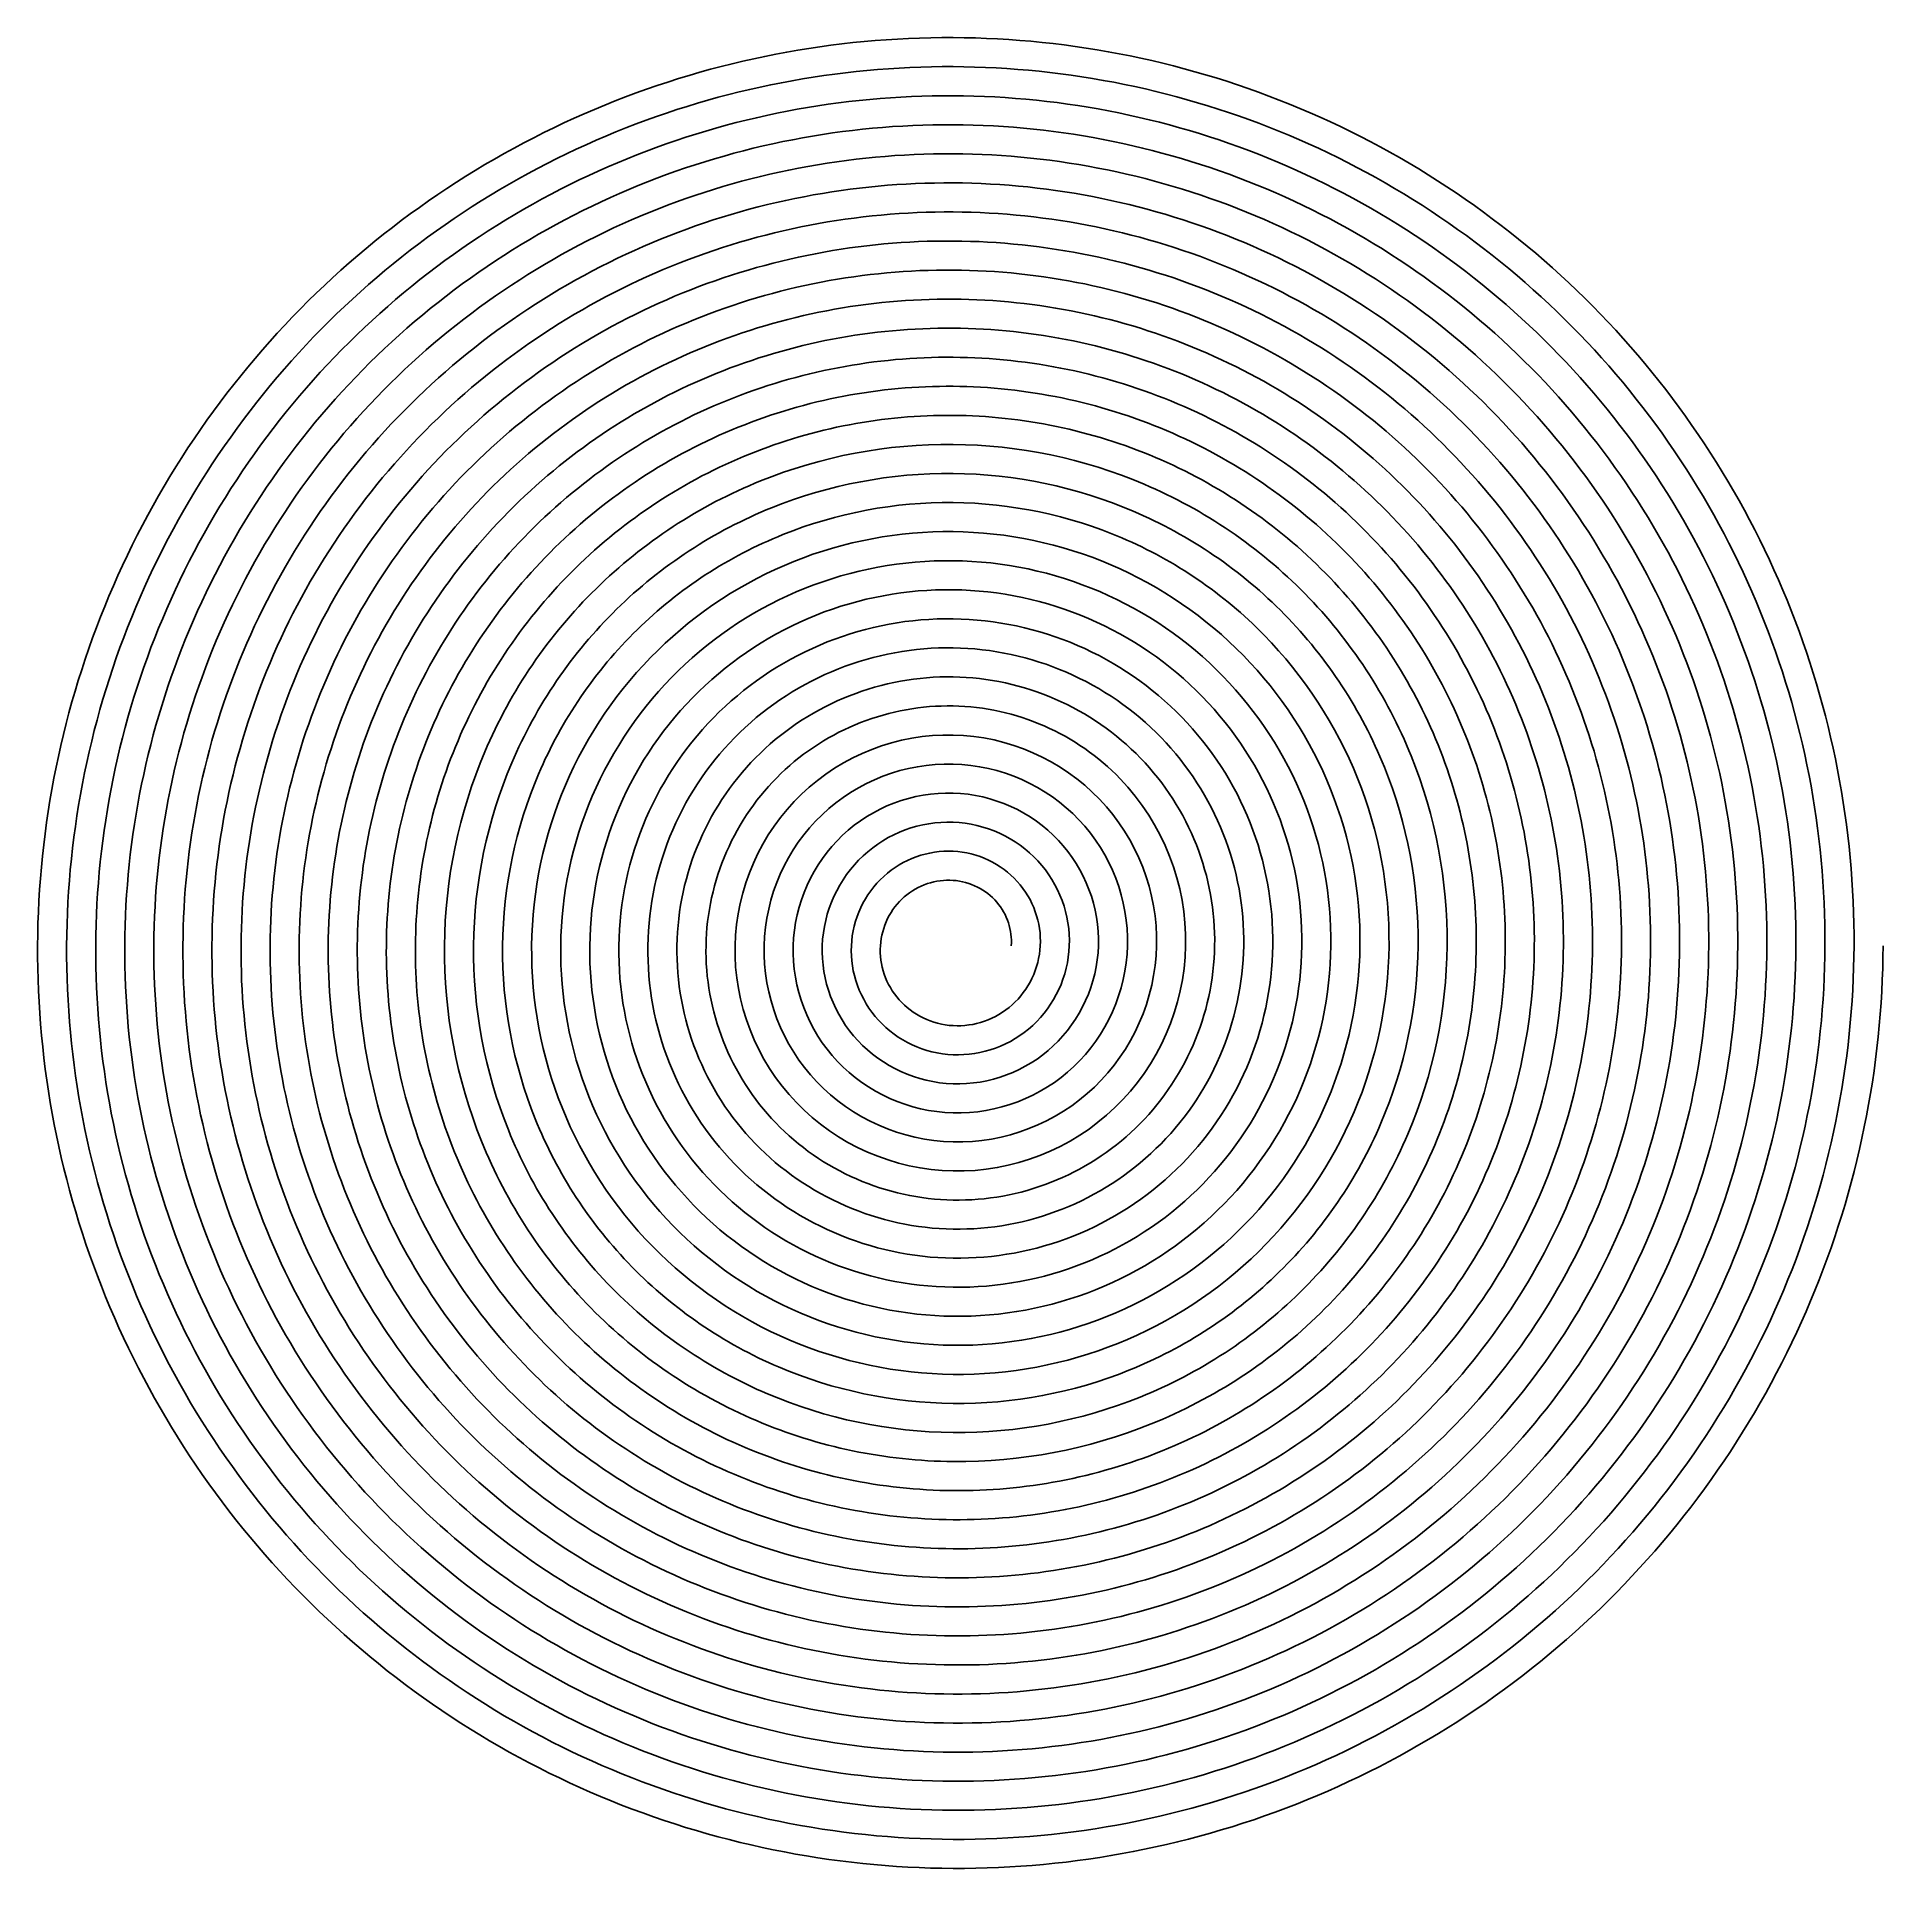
# Model space of a CAD drawing. Header units: millimetres. Extents: x -15.8 to 16, y -15.9 to 15.6.
import ezdxf

# ---------------------------------------------------------------- set-up
doc = ezdxf.new("R2010")
doc.units = ezdxf.units.MM
doc.layers.add('Spiral', color=7, linetype='CONTINUOUS')

msp = doc.modelspace()

# ---------------------------------------------------------------- linework, layer by layer
at = {"layer": 'Spiral'}
for points, knots in [([(15.5, 0), (15.511, 2.029), (15.118, 4.062), (14.349, 5.944), (13.582, 7.826), (12.438, 9.557), (11.004, 11.004), (9.572, 12.453), (7.85, 13.617), (5.967, 14.407), (4.086, 15.199), (2.046, 15.616), (0, 15.625), (-2.045, 15.636), (-4.094, 15.24), (-5.991, 14.464), (-7.889, 13.691), (-9.634, 12.538), (-11.093, 11.093), (-12.553, 9.649), (-13.726, 7.913), (-14.522, 6.015), (-15.32, 4.119), (-15.741, 2.062), (-15.75, 0), (-15.761, -2.062), (-15.362, -4.127), (-14.58, -6.039), (-13.8, -7.952), (-12.638, -9.711), (-11.181, -11.181), (-9.726, -12.653), (-7.976, -13.835), (-6.063, -14.638), (-4.151, -15.442), (-2.078, -15.866), (0, -15.875), (2.078, -15.886), (4.16, -15.484), (6.087, -14.695), (8.015, -13.909), (9.788, -12.738), (11.27, -11.27), (12.753, -9.802), (13.945, -8.039), (14.753, -6.111), (15.564, -4.184), (15.991, -2.095), (16, 0)], [0, 0, 0, 0, 0.392705, 0.392705, 0.392705, 0.785409, 0.785409, 0.785409, 1.17811, 1.17811, 1.17811, 1.57082, 1.57082, 1.57082, 1.96352, 1.96352, 1.96352, 2.35623, 2.35623, 2.35623, 2.74893, 2.74893, 2.74893, 3.14164, 3.14164, 3.14164, 3.53434, 3.53434, 3.53434, 3.92705, 3.92705, 3.92705, 4.31975, 4.31975, 4.31975, 4.71246, 4.71246, 4.71246, 5.10516, 5.10516, 5.10516, 5.49786, 5.49786, 5.49786, 5.89057, 5.89057, 5.89057, 6.28327, 6.28327, 6.28327, 6.28327]), ([(15, 0), (15.011, 1.964), (14.631, 3.931), (13.887, 5.752), (13.145, 7.575), (12.039, 9.25), (10.651, 10.651), (9.265, 12.053), (7.598, 13.18), (5.776, 13.945), (3.955, 14.712), (1.98, 15.116), (0, 15.125), (-1.98, 15.136), (-3.963, 14.753), (-5.8, 14.002), (-7.638, 13.254), (-9.327, 12.139), (-10.739, 10.739), (-12.153, 9.341), (-13.289, 7.661), (-14.06, 5.824), (-14.833, 3.988), (-15.241, 1.996), (-15.25, 0), (-15.261, -1.996), (-14.875, -3.996), (-14.118, -5.848), (-13.363, -7.7), (-12.238, -9.403), (-10.828, -10.828), (-9.418, -12.253), (-7.724, -13.398), (-5.872, -14.176), (-4.02, -14.955), (-2.013, -15.366), (0, -15.375), (2.013, -15.386), (4.029, -14.997), (5.896, -14.233), (7.763, -13.472), (9.48, -12.338), (10.916, -10.916), (12.353, -9.495), (13.508, -7.787), (14.291, -5.92), (15.077, -4.053), (15.491, -2.029), (15.5, 0)], [0, 0, 0, 0, 0.392705, 0.392705, 0.392705, 0.785409, 0.785409, 0.785409, 1.17811, 1.17811, 1.17811, 1.57082, 1.57082, 1.57082, 1.96352, 1.96352, 1.96352, 2.35623, 2.35623, 2.35623, 2.74893, 2.74893, 2.74893, 3.14164, 3.14164, 3.14164, 3.53434, 3.53434, 3.53434, 3.92705, 3.92705, 3.92705, 4.31975, 4.31975, 4.31975, 4.71246, 4.71246, 4.71246, 5.10516, 5.10516, 5.10516, 5.49786, 5.49786, 5.49786, 5.89057, 5.89057, 5.89057, 6.28327, 6.28327, 6.28327, 6.28327]), ([(14.5, 0), (14.511, 1.898), (14.144, 3.8), (13.425, 5.561), (12.708, 7.323), (11.639, 8.943), (10.297, 10.297), (8.957, 11.653), (7.346, 12.743), (5.585, 13.483), (3.824, 14.225), (1.915, 14.616), (0, 14.625), (-1.915, 14.636), (-3.832, 14.266), (-5.609, 13.541), (-7.386, 12.817), (-9.019, 11.739), (-10.386, 10.386), (-11.753, 9.034), (-12.852, 7.409), (-13.598, 5.633), (-14.346, 3.857), (-14.741, 1.931), (-14.75, 0), (-14.761, -1.931), (-14.388, -3.865), (-13.656, -5.657), (-12.926, -7.449), (-11.839, -9.096), (-10.474, -10.474), (-9.111, -11.853), (-7.472, -12.961), (-5.68, -13.714), (-3.89, -14.468), (-1.947, -14.866), (0, -14.875), (1.947, -14.886), (3.898, -14.51), (5.704, -13.772), (7.512, -13.035), (9.173, -11.938), (10.562, -10.562), (11.953, -9.188), (13.071, -7.535), (13.829, -5.728), (14.59, -3.922), (14.991, -1.964), (15, 0)], [0, 0, 0, 0, 0.392705, 0.392705, 0.392705, 0.785409, 0.785409, 0.785409, 1.17811, 1.17811, 1.17811, 1.57082, 1.57082, 1.57082, 1.96352, 1.96352, 1.96352, 2.35623, 2.35623, 2.35623, 2.74893, 2.74893, 2.74893, 3.14164, 3.14164, 3.14164, 3.53434, 3.53434, 3.53434, 3.92705, 3.92705, 3.92705, 4.31975, 4.31975, 4.31975, 4.71246, 4.71246, 4.71246, 5.10516, 5.10516, 5.10516, 5.49786, 5.49786, 5.49786, 5.89057, 5.89057, 5.89057, 6.28327, 6.28327, 6.28327, 6.28327]), ([(14, 0), (14.011, 1.833), (13.657, 3.669), (12.963, 5.37), (12.271, 7.071), (11.239, 8.635), (9.944, 9.944), (8.65, 11.254), (7.094, 12.306), (5.393, 13.021), (3.693, 13.738), (1.849, 14.116), (0, 14.125), (-1.849, 14.136), (-3.702, 13.779), (-5.417, 13.079), (-7.134, 12.38), (-8.712, 11.339), (-10.032, 10.032), (-11.353, 8.727), (-12.415, 7.157), (-13.136, 5.441), (-13.859, 3.726), (-14.241, 1.866), (-14.25, 0), (-14.261, -1.865), (-13.901, -3.734), (-13.194, -5.465), (-12.489, -7.197), (-11.439, -8.789), (-10.12, -10.12), (-8.804, -11.453), (-7.22, -12.525), (-5.489, -13.252), (-3.759, -13.981), (-1.882, -14.366), (0, -14.375), (1.882, -14.386), (3.767, -14.023), (5.513, -13.31), (7.26, -12.598), (8.866, -11.539), (10.209, -10.209), (11.553, -8.88), (12.634, -7.283), (13.367, -5.537), (14.103, -3.791), (14.491, -1.898), (14.5, 0)], [0, 0, 0, 0, 0.392705, 0.392705, 0.392705, 0.785409, 0.785409, 0.785409, 1.17811, 1.17811, 1.17811, 1.57082, 1.57082, 1.57082, 1.96352, 1.96352, 1.96352, 2.35623, 2.35623, 2.35623, 2.74893, 2.74893, 2.74893, 3.14164, 3.14164, 3.14164, 3.53434, 3.53434, 3.53434, 3.92705, 3.92705, 3.92705, 4.31975, 4.31975, 4.31975, 4.71246, 4.71246, 4.71246, 5.10516, 5.10516, 5.10516, 5.49786, 5.49786, 5.49786, 5.89057, 5.89057, 5.89057, 6.28327, 6.28327, 6.28327, 6.28327]), ([(13.5, 0), (13.511, 1.767), (13.17, 3.538), (12.501, 5.178), (11.834, 6.819), (10.839, 8.328), (9.59, 9.59), (8.343, 10.854), (6.843, 11.869), (5.202, 12.559), (3.562, 13.251), (1.784, 13.616), (0, 13.625), (-1.784, 13.636), (-3.571, 13.292), (-5.226, 12.617), (-6.882, 11.943), (-8.405, 10.939), (-9.679, 9.679), (-10.954, 8.42), (-11.978, 6.906), (-12.675, 5.25), (-13.372, 3.595), (-13.741, 1.8), (-13.75, 0), (-13.761, -1.8), (-13.414, -3.603), (-12.732, -5.274), (-12.052, -6.945), (-11.039, -8.482), (-9.767, -9.767), (-8.496, -11.053), (-6.969, -12.088), (-5.298, -12.79), (-3.628, -13.494), (-1.816, -13.866), (0, -13.875), (1.816, -13.886), (3.636, -13.536), (5.322, -12.848), (7.008, -12.162), (8.558, -11.139), (9.855, -9.855), (11.153, -8.573), (12.197, -7.031), (12.905, -5.346), (13.616, -3.661), (13.991, -1.833), (14, 0)], [0, 0, 0, 0, 0.392705, 0.392705, 0.392705, 0.785409, 0.785409, 0.785409, 1.17811, 1.17811, 1.17811, 1.57082, 1.57082, 1.57082, 1.96352, 1.96352, 1.96352, 2.35623, 2.35623, 2.35623, 2.74893, 2.74893, 2.74893, 3.14164, 3.14164, 3.14164, 3.53434, 3.53434, 3.53434, 3.92705, 3.92705, 3.92705, 4.31975, 4.31975, 4.31975, 4.71246, 4.71246, 4.71246, 5.10516, 5.10516, 5.10516, 5.49786, 5.49786, 5.49786, 5.89057, 5.89057, 5.89057, 6.28327, 6.28327, 6.28327, 6.28327]), ([(13, 0), (13.011, 1.702), (12.683, 3.407), (12.039, 4.987), (11.397, 6.567), (10.439, 8.021), (9.237, 9.237), (8.035, 10.454), (6.591, 11.432), (5.011, 12.097), (3.431, 12.764), (1.718, 13.116), (0, 13.125), (-1.718, 13.136), (-3.44, 12.805), (-5.035, 12.155), (-6.63, 11.506), (-8.097, 10.539), (-9.325, 9.325), (-10.554, 8.112), (-11.541, 6.654), (-12.213, 5.059), (-12.885, 3.464), (-13.241, 1.735), (-13.25, 0), (-13.261, -1.735), (-12.927, -3.473), (-12.27, -5.083), (-11.615, -6.693), (-10.639, -8.174), (-9.413, -9.413), (-8.189, -10.654), (-6.717, -11.651), (-5.106, -12.328), (-3.497, -13.007), (-1.751, -13.366), (0, -13.375), (1.751, -13.386), (3.505, -13.049), (5.13, -12.386), (6.756, -11.725), (8.251, -10.739), (9.502, -9.502), (10.754, -8.266), (11.76, -6.78), (12.444, -5.154), (13.129, -3.53), (13.491, -1.767), (13.5, 0)], [0, 0, 0, 0, 0.392705, 0.392705, 0.392705, 0.785409, 0.785409, 0.785409, 1.17811, 1.17811, 1.17811, 1.57082, 1.57082, 1.57082, 1.96352, 1.96352, 1.96352, 2.35623, 2.35623, 2.35623, 2.74893, 2.74893, 2.74893, 3.14164, 3.14164, 3.14164, 3.53434, 3.53434, 3.53434, 3.92705, 3.92705, 3.92705, 4.31975, 4.31975, 4.31975, 4.71246, 4.71246, 4.71246, 5.10516, 5.10516, 5.10516, 5.49786, 5.49786, 5.49786, 5.89057, 5.89057, 5.89057, 6.28327, 6.28327, 6.28327, 6.28327]), ([(12.5, 0), (12.511, 1.636), (12.196, 3.276), (11.577, 4.795), (10.96, 6.315), (10.039, 7.713), (8.883, 8.883), (7.728, 10.054), (6.339, 10.995), (4.819, 11.635), (3.301, 12.277), (1.653, 12.616), (0, 12.625), (-1.653, 12.636), (-3.309, 12.318), (-4.843, 11.693), (-6.378, 11.069), (-7.79, 10.139), (-8.971, 8.971), (-10.154, 7.805), (-11.105, 6.402), (-11.751, 4.867), (-12.398, 3.333), (-12.741, 1.669), (-12.75, 0), (-12.761, -1.669), (-12.44, -3.342), (-11.808, -4.891), (-11.178, -6.441), (-10.239, -7.867), (-9.06, -9.06), (-7.882, -10.254), (-6.465, -11.214), (-4.915, -11.866), (-3.366, -12.52), (-1.686, -12.866), (0, -12.875), (1.685, -12.886), (3.374, -12.562), (4.939, -11.924), (6.504, -11.288), (7.944, -10.339), (9.148, -9.148), (10.354, -7.959), (11.323, -6.528), (11.982, -4.963), (12.642, -3.399), (12.991, -1.702), (13, 0)], [0, 0, 0, 0, 0.392705, 0.392705, 0.392705, 0.785409, 0.785409, 0.785409, 1.17811, 1.17811, 1.17811, 1.57082, 1.57082, 1.57082, 1.96352, 1.96352, 1.96352, 2.35623, 2.35623, 2.35623, 2.74893, 2.74893, 2.74893, 3.14164, 3.14164, 3.14164, 3.53434, 3.53434, 3.53434, 3.92705, 3.92705, 3.92705, 4.31975, 4.31975, 4.31975, 4.71246, 4.71246, 4.71246, 5.10516, 5.10516, 5.10516, 5.49786, 5.49786, 5.49786, 5.89057, 5.89057, 5.89057, 6.28327, 6.28327, 6.28327, 6.28327]), ([(12, 0), (12.011, 1.571), (11.709, 3.145), (11.115, 4.604), (10.523, 6.064), (9.639, 7.406), (8.529, 8.529), (7.421, 9.654), (6.087, 10.558), (4.628, 11.173), (3.17, 11.789), (1.587, 12.115), (0, 12.125), (-1.587, 12.136), (-3.178, 11.831), (-4.652, 11.231), (-6.127, 10.632), (-7.483, 9.739), (-8.618, 8.618), (-9.754, 7.498), (-10.668, 6.15), (-11.289, 4.676), (-11.911, 3.202), (-12.24, 1.604), (-12.25, 0), (-12.261, -1.604), (-11.953, -3.211), (-11.346, -4.7), (-10.742, -6.189), (-9.839, -7.56), (-8.706, -8.706), (-7.574, -9.854), (-6.213, -10.777), (-4.724, -11.404), (-3.235, -12.033), (-1.62, -12.365), (0, -12.375), (1.62, -12.386), (3.244, -12.075), (4.748, -11.462), (6.252, -10.851), (7.637, -9.939), (8.795, -8.795), (9.954, -7.651), (10.886, -6.276), (11.52, -4.772), (12.155, -3.268), (12.49, -1.636), (12.5, 0)], [0, 0, 0, 0, 0.392705, 0.392705, 0.392705, 0.785409, 0.785409, 0.785409, 1.17811, 1.17811, 1.17811, 1.57082, 1.57082, 1.57082, 1.96352, 1.96352, 1.96352, 2.35623, 2.35623, 2.35623, 2.74893, 2.74893, 2.74893, 3.14164, 3.14164, 3.14164, 3.53434, 3.53434, 3.53434, 3.92705, 3.92705, 3.92705, 4.31975, 4.31975, 4.31975, 4.71246, 4.71246, 4.71246, 5.10516, 5.10516, 5.10516, 5.49786, 5.49786, 5.49786, 5.89057, 5.89057, 5.89057, 6.28327, 6.28327, 6.28327, 6.28327]), ([(11.5, 0), (11.511, 1.505), (11.222, 3.014), (10.653, 4.413), (10.086, 5.812), (9.239, 7.099), (8.176, 8.176), (7.114, 9.254), (5.835, 10.121), (4.437, 10.711), (3.039, 11.302), (1.522, 11.615), (0, 11.625), (-1.522, 11.636), (-3.047, 11.344), (-4.461, 10.769), (-5.875, 10.195), (-7.176, 9.339), (-8.264, 8.264), (-9.354, 7.19), (-10.231, 5.898), (-10.827, 4.485), (-11.424, 3.072), (-11.74, 1.538), (-11.75, 0), (-11.761, -1.538), (-11.466, -3.08), (-10.884, -4.508), (-10.305, -5.938), (-9.439, -7.252), (-8.353, -8.353), (-7.267, -9.454), (-5.961, -10.34), (-4.532, -10.942), (-3.104, -11.546), (-1.555, -11.865), (0, -11.875), (1.555, -11.886), (3.113, -11.588), (4.556, -11), (6.001, -10.414), (7.329, -9.539), (8.441, -8.441), (9.554, -7.344), (10.449, -6.024), (11.058, -4.58), (11.668, -3.137), (11.99, -1.571), (12, 0)], [0, 0, 0, 0, 0.392705, 0.392705, 0.392705, 0.785409, 0.785409, 0.785409, 1.17811, 1.17811, 1.17811, 1.57082, 1.57082, 1.57082, 1.96352, 1.96352, 1.96352, 2.35623, 2.35623, 2.35623, 2.74893, 2.74893, 2.74893, 3.14164, 3.14164, 3.14164, 3.53434, 3.53434, 3.53434, 3.92705, 3.92705, 3.92705, 4.31975, 4.31975, 4.31975, 4.71246, 4.71246, 4.71246, 5.10516, 5.10516, 5.10516, 5.49786, 5.49786, 5.49786, 5.89057, 5.89057, 5.89057, 6.28327, 6.28327, 6.28327, 6.28327]), ([(11, 0), (11.011, 1.44), (10.735, 2.884), (10.191, 4.221), (9.649, 5.56), (8.84, 6.791), (7.822, 7.822), (6.806, 8.854), (5.583, 9.685), (4.245, 10.249), (2.908, 10.815), (1.456, 11.115), (0, 11.125), (-1.456, 11.136), (-2.916, 10.857), (-4.269, 10.307), (-5.623, 9.758), (-6.868, 8.94), (-7.911, 7.911), (-8.954, 6.883), (-9.794, 5.646), (-10.365, 4.293), (-10.937, 2.941), (-11.24, 1.473), (-11.25, 0), (-11.261, -1.473), (-10.979, -2.949), (-10.422, -4.317), (-9.868, -5.686), (-9.04, -6.945), (-7.999, -7.999), (-6.96, -9.054), (-5.709, -9.903), (-4.341, -10.48), (-2.973, -11.059), (-1.489, -11.365), (0, -11.375), (1.489, -11.386), (2.982, -11.101), (4.365, -10.538), (5.749, -9.977), (7.022, -9.139), (8.088, -8.088), (9.154, -7.037), (10.012, -5.772), (10.596, -4.389), (11.181, -3.006), (11.49, -1.506), (11.5, 0)], [0, 0, 0, 0, 0.392705, 0.392705, 0.392705, 0.785409, 0.785409, 0.785409, 1.17811, 1.17811, 1.17811, 1.57082, 1.57082, 1.57082, 1.96352, 1.96352, 1.96352, 2.35623, 2.35623, 2.35623, 2.74893, 2.74893, 2.74893, 3.14164, 3.14164, 3.14164, 3.53434, 3.53434, 3.53434, 3.92705, 3.92705, 3.92705, 4.31975, 4.31975, 4.31975, 4.71246, 4.71246, 4.71246, 5.10516, 5.10516, 5.10516, 5.49786, 5.49786, 5.49786, 5.89057, 5.89057, 5.89057, 6.28327, 6.28327, 6.28327, 6.28327]), ([(10.5, 0), (10.511, 1.375), (10.248, 2.753), (9.73, 4.03), (9.212, 5.308), (8.44, 6.484), (7.469, 7.469), (6.499, 8.454), (5.332, 9.248), (4.054, 9.787), (2.777, 10.328), (1.391, 10.615), (0, 10.625), (-1.391, 10.636), (-2.785, 10.37), (-4.078, 9.845), (-5.371, 9.322), (-6.561, 8.54), (-7.557, 7.557), (-8.554, 6.576), (-9.357, 5.395), (-9.903, 4.102), (-10.45, 2.81), (-10.74, 1.407), (-10.75, 0), (-10.761, -1.407), (-10.492, -2.818), (-9.961, -4.126), (-9.431, -5.434), (-8.64, -6.638), (-7.646, -7.646), (-6.653, -8.654), (-5.458, -9.466), (-4.15, -10.018), (-2.843, -10.572), (-1.424, -10.865), (0, -10.875), (1.424, -10.886), (2.851, -10.614), (4.174, -10.076), (5.497, -9.54), (6.715, -8.74), (7.734, -7.734), (8.754, -6.729), (9.575, -5.521), (10.134, -4.198), (10.694, -2.875), (10.99, -1.44), (11, 0)], [0, 0, 0, 0, 0.392705, 0.392705, 0.392705, 0.785409, 0.785409, 0.785409, 1.17811, 1.17811, 1.17811, 1.57082, 1.57082, 1.57082, 1.96352, 1.96352, 1.96352, 2.35623, 2.35623, 2.35623, 2.74893, 2.74893, 2.74893, 3.14164, 3.14164, 3.14164, 3.53434, 3.53434, 3.53434, 3.92705, 3.92705, 3.92705, 4.31975, 4.31975, 4.31975, 4.71246, 4.71246, 4.71246, 5.10516, 5.10516, 5.10516, 5.49786, 5.49786, 5.49786, 5.89057, 5.89057, 5.89057, 6.28327, 6.28327, 6.28327, 6.28327]), ([(10, 0), (10.011, 1.309), (9.761, 2.622), (9.268, 3.839), (8.775, 5.056), (8.04, 6.177), (7.115, 7.115), (6.192, 8.055), (5.08, 8.811), (3.863, 9.325), (2.646, 9.841), (1.325, 10.115), (0, 10.125), (-1.325, 10.136), (-2.655, 9.883), (-3.887, 9.383), (-5.119, 8.885), (-6.254, 8.14), (-7.204, 7.204), (-8.155, 6.269), (-8.92, 5.143), (-9.441, 3.911), (-9.963, 2.679), (-10.24, 1.342), (-10.25, 0), (-10.261, -1.342), (-10.005, -2.687), (-9.499, -3.934), (-8.994, -5.182), (-8.24, -6.331), (-7.292, -7.292), (-6.345, -8.255), (-5.206, -9.029), (-3.958, -9.556), (-2.712, -10.085), (-1.358, -10.365), (0, -10.375), (1.358, -10.386), (2.72, -10.127), (3.982, -9.614), (5.245, -9.103), (6.407, -8.34), (7.38, -7.38), (8.354, -6.422), (9.138, -5.269), (9.672, -4.006), (10.207, -2.744), (10.49, -1.375), (10.5, 0)], [0, 0, 0, 0, 0.392705, 0.392705, 0.392705, 0.785409, 0.785409, 0.785409, 1.17811, 1.17811, 1.17811, 1.57082, 1.57082, 1.57082, 1.96352, 1.96352, 1.96352, 2.35623, 2.35623, 2.35623, 2.74893, 2.74893, 2.74893, 3.14164, 3.14164, 3.14164, 3.53434, 3.53434, 3.53434, 3.92705, 3.92705, 3.92705, 4.31975, 4.31975, 4.31975, 4.71246, 4.71246, 4.71246, 5.10516, 5.10516, 5.10516, 5.49786, 5.49786, 5.49786, 5.89057, 5.89057, 5.89057, 6.28327, 6.28327, 6.28327, 6.28327]), ([(9.5, 0), (9.511, 1.244), (9.274, 2.491), (8.806, 3.647), (8.338, 4.804), (7.64, 5.87), (6.762, 6.762), (5.884, 7.655), (4.828, 8.374), (3.671, 8.863), (2.515, 9.354), (1.26, 9.615), (0, 9.625), (-1.26, 9.636), (-2.524, 9.396), (-3.695, 8.921), (-4.867, 8.448), (-5.946, 7.74), (-6.85, 6.85), (-7.755, 5.961), (-8.483, 4.891), (-8.979, 3.719), (-9.476, 2.548), (-9.74, 1.276), (-9.75, 0), (-9.761, -1.276), (-9.518, -2.556), (-9.037, -3.743), (-8.557, -4.93), (-7.84, -6.023), (-6.938, -6.938), (-6.038, -7.855), (-4.954, -8.592), (-3.767, -9.094), (-2.581, -9.598), (-1.293, -9.865), (0, -9.875), (1.293, -9.886), (2.589, -9.639), (3.791, -9.152), (4.993, -8.666), (6.1, -7.94), (7.027, -7.027), (7.955, -6.115), (8.702, -5.017), (9.21, -3.815), (9.72, -2.613), (9.99, -1.309), (10, 0)], [0, 0, 0, 0, 0.392705, 0.392705, 0.392705, 0.785409, 0.785409, 0.785409, 1.17811, 1.17811, 1.17811, 1.57082, 1.57082, 1.57082, 1.96352, 1.96352, 1.96352, 2.35623, 2.35623, 2.35623, 2.74893, 2.74893, 2.74893, 3.14164, 3.14164, 3.14164, 3.53434, 3.53434, 3.53434, 3.92705, 3.92705, 3.92705, 4.31975, 4.31975, 4.31975, 4.71246, 4.71246, 4.71246, 5.10516, 5.10516, 5.10516, 5.49786, 5.49786, 5.49786, 5.89057, 5.89057, 5.89057, 6.28327, 6.28327, 6.28327, 6.28327]), ([(9, 0), (9.011, 1.178), (8.787, 2.36), (8.344, 3.456), (7.902, 4.553), (7.24, 5.562), (6.408, 6.408), (5.577, 7.255), (4.576, 7.937), (3.48, 8.402), (2.384, 8.867), (1.195, 9.115), (0, 9.125), (-1.195, 9.136), (-2.393, 8.909), (-3.504, 8.459), (-4.616, 8.011), (-5.639, 7.34), (-6.497, 6.497), (-7.355, 5.654), (-8.046, 4.639), (-8.517, 3.528), (-8.989, 2.417), (-9.24, 1.211), (-9.25, 0), (-9.261, -1.211), (-9.031, -2.425), (-8.575, -3.552), (-8.12, -4.679), (-7.44, -5.716), (-6.585, -6.585), (-5.731, -7.455), (-4.702, -8.155), (-3.576, -8.633), (-2.45, -9.111), (-1.227, -9.365), (0, -9.375), (1.227, -9.386), (2.458, -9.152), (3.6, -8.69), (4.741, -8.229), (5.793, -7.54), (6.673, -6.673), (7.555, -5.808), (8.265, -4.765), (8.748, -3.624), (9.233, -2.483), (9.49, -1.244), (9.5, 0)], [0, 0, 0, 0, 0.392705, 0.392705, 0.392705, 0.785409, 0.785409, 0.785409, 1.17811, 1.17811, 1.17811, 1.57082, 1.57082, 1.57082, 1.96352, 1.96352, 1.96352, 2.35623, 2.35623, 2.35623, 2.74893, 2.74893, 2.74893, 3.14164, 3.14164, 3.14164, 3.53434, 3.53434, 3.53434, 3.92705, 3.92705, 3.92705, 4.31975, 4.31975, 4.31975, 4.71246, 4.71246, 4.71246, 5.10516, 5.10516, 5.10516, 5.49786, 5.49786, 5.49786, 5.89057, 5.89057, 5.89057, 6.28327, 6.28327, 6.28327, 6.28327]), ([(8.5, 0), (8.511, 1.113), (8.3, 2.229), (7.882, 3.265), (7.465, 4.301), (6.84, 5.255), (6.055, 6.055), (5.27, 6.855), (4.324, 7.5), (3.289, 7.94), (2.254, 8.38), (1.129, 8.615), (0, 8.625), (-1.129, 8.636), (-2.262, 8.422), (-3.313, 7.997), (-4.364, 7.574), (-5.332, 6.94), (-6.143, 6.143), (-6.955, 5.347), (-7.609, 4.387), (-8.055, 3.337), (-8.502, 2.286), (-8.74, 1.145), (-8.75, 0), (-8.761, -1.145), (-8.544, -2.295), (-8.113, -3.36), (-7.683, -4.427), (-7.04, -5.409), (-6.231, -6.231), (-5.423, -7.055), (-4.45, -7.718), (-3.384, -8.171), (-2.319, -8.624), (-1.162, -8.865), (0, -8.875), (1.162, -8.886), (2.327, -8.665), (3.408, -8.228), (4.49, -7.792), (5.485, -7.14), (6.32, -6.32), (7.155, -5.5), (7.828, -4.513), (8.286, -3.432), (8.746, -2.352), (8.99, -1.178), (9, 0)], [0, 0, 0, 0, 0.392705, 0.392705, 0.392705, 0.785409, 0.785409, 0.785409, 1.17811, 1.17811, 1.17811, 1.57082, 1.57082, 1.57082, 1.96352, 1.96352, 1.96352, 2.35623, 2.35623, 2.35623, 2.74893, 2.74893, 2.74893, 3.14164, 3.14164, 3.14164, 3.53434, 3.53434, 3.53434, 3.92705, 3.92705, 3.92705, 4.31975, 4.31975, 4.31975, 4.71246, 4.71246, 4.71246, 5.10516, 5.10516, 5.10516, 5.49786, 5.49786, 5.49786, 5.89057, 5.89057, 5.89057, 6.28327, 6.28327, 6.28327, 6.28327]), ([(8, 0), (8.011, 1.047), (7.813, 2.098), (7.42, 3.073), (7.028, 4.049), (6.44, 4.948), (5.701, 5.701), (4.963, 6.455), (4.072, 7.063), (3.097, 7.478), (2.123, 7.893), (1.064, 8.115), (0, 8.125), (-1.064, 8.136), (-2.131, 7.935), (-3.121, 7.535), (-4.112, 7.137), (-5.025, 6.54), (-5.789, 5.789), (-6.555, 5.039), (-7.172, 4.135), (-7.593, 3.145), (-8.015, 2.155), (-8.24, 1.08), (-8.25, 0), (-8.261, -1.08), (-8.057, -2.164), (-7.651, -3.169), (-7.246, -4.175), (-6.64, -5.101), (-5.878, -5.878), (-5.116, -6.655), (-4.198, -7.282), (-3.193, -7.709), (-2.188, -8.137), (-1.096, -8.365), (0, -8.375), (1.096, -8.386), (2.196, -8.178), (3.217, -7.766), (4.238, -7.355), (5.178, -6.74), (5.966, -5.966), (6.755, -5.193), (7.391, -4.261), (7.824, -3.241), (8.259, -2.221), (8.49, -1.113), (8.5, 0)], [0, 0, 0, 0, 0.392705, 0.392705, 0.392705, 0.785409, 0.785409, 0.785409, 1.17811, 1.17811, 1.17811, 1.57082, 1.57082, 1.57082, 1.96352, 1.96352, 1.96352, 2.35623, 2.35623, 2.35623, 2.74893, 2.74893, 2.74893, 3.14164, 3.14164, 3.14164, 3.53434, 3.53434, 3.53434, 3.92705, 3.92705, 3.92705, 4.31975, 4.31975, 4.31975, 4.71246, 4.71246, 4.71246, 5.10516, 5.10516, 5.10516, 5.49786, 5.49786, 5.49786, 5.89057, 5.89057, 5.89057, 6.28327, 6.28327, 6.28327, 6.28327]), ([(7.5, 0), (7.511, 0.982), (7.326, 1.967), (6.958, 2.882), (6.591, 3.797), (6.041, 4.64), (5.348, 5.348), (4.655, 6.055), (3.821, 6.626), (2.906, 7.016), (1.992, 7.406), (0.998, 7.615), (0, 7.625), (-0.998, 7.636), (-2, 7.448), (-2.93, 7.073), (-3.86, 6.7), (-4.717, 6.141), (-5.436, 5.436), (-6.155, 4.732), (-6.735, 3.884), (-7.131, 2.954), (-7.528, 2.025), (-7.74, 1.015), (-7.75, 0), (-7.761, -1.015), (-7.57, -2.033), (-7.189, -2.978), (-6.809, -3.923), (-6.24, -4.794), (-5.524, -5.524), (-4.809, -6.255), (-3.947, -6.845), (-3.002, -7.247), (-2.057, -7.65), (-1.031, -7.865), (0, -7.875), (1.031, -7.886), (2.066, -7.691), (3.026, -7.304), (3.986, -6.918), (4.871, -6.34), (5.613, -5.613), (6.355, -4.886), (6.954, -4.01), (7.362, -3.05), (7.772, -2.09), (7.99, -1.047), (8, 0)], [0, 0, 0, 0, 0.392705, 0.392705, 0.392705, 0.785409, 0.785409, 0.785409, 1.17811, 1.17811, 1.17811, 1.57082, 1.57082, 1.57082, 1.96352, 1.96352, 1.96352, 2.35623, 2.35623, 2.35623, 2.74893, 2.74893, 2.74893, 3.14164, 3.14164, 3.14164, 3.53434, 3.53434, 3.53434, 3.92705, 3.92705, 3.92705, 4.31975, 4.31975, 4.31975, 4.71246, 4.71246, 4.71246, 5.10516, 5.10516, 5.10516, 5.49786, 5.49786, 5.49786, 5.89057, 5.89057, 5.89057, 6.28327, 6.28327, 6.28327, 6.28327]), ([(7, 0), (7.011, 0.916), (6.839, 1.837), (6.496, 2.691), (6.154, 3.545), (5.641, 4.333), (4.994, 4.994), (4.348, 5.655), (3.569, 6.189), (2.715, 6.554), (1.861, 6.919), (0.933, 7.115), (0, 7.125), (-0.933, 7.136), (-1.869, 6.961), (-2.739, 6.612), (-3.608, 6.263), (-4.41, 5.741), (-5.082, 5.082), (-5.755, 4.425), (-6.298, 3.632), (-6.669, 2.763), (-7.041, 1.894), (-7.24, 0.949), (-7.25, 0), (-7.261, -0.949), (-7.083, -1.902), (-6.727, -2.786), (-6.372, -3.671), (-5.841, -4.487), (-5.171, -5.171), (-4.502, -5.855), (-3.695, -6.408), (-2.81, -6.785), (-1.926, -7.163), (-0.965, -7.365), (0, -7.375), (0.965, -7.386), (1.935, -7.204), (2.834, -6.842), (3.734, -6.482), (4.564, -5.941), (5.259, -5.259), (5.955, -4.578), (6.517, -3.758), (6.9, -2.858), (7.284, -1.959), (7.49, -0.982), (7.5, 0)], [0, 0, 0, 0, 0.392705, 0.392705, 0.392705, 0.785409, 0.785409, 0.785409, 1.17811, 1.17811, 1.17811, 1.57082, 1.57082, 1.57082, 1.96352, 1.96352, 1.96352, 2.35623, 2.35623, 2.35623, 2.74893, 2.74893, 2.74893, 3.14164, 3.14164, 3.14164, 3.53434, 3.53434, 3.53434, 3.92705, 3.92705, 3.92705, 4.31975, 4.31975, 4.31975, 4.71246, 4.71246, 4.71246, 5.10516, 5.10516, 5.10516, 5.49786, 5.49786, 5.49786, 5.89057, 5.89057, 5.89057, 6.28327, 6.28327, 6.28327, 6.28327]), ([(6.5, 0), (6.511, 0.851), (6.352, 1.706), (6.034, 2.499), (5.717, 3.293), (5.241, 4.026), (4.64, 4.64), (4.041, 5.256), (3.317, 5.752), (2.523, 6.092), (1.73, 6.432), (0.867, 6.615), (0, 6.625), (-0.867, 6.636), (-1.738, 6.474), (-2.547, 6.15), (-3.356, 5.826), (-4.103, 5.341), (-4.729, 4.729), (-5.356, 4.117), (-5.862, 3.38), (-6.207, 2.571), (-6.554, 1.763), (-6.74, 0.884), (-6.75, 0), (-6.761, -0.884), (-6.596, -1.771), (-6.265, -2.595), (-5.935, -3.419), (-5.441, -4.179), (-4.817, -4.817), (-4.194, -5.455), (-3.443, -5.971), (-2.619, -6.323), (-1.795, -6.676), (-0.9, -6.865), (0, -6.875), (0.9, -6.886), (1.804, -6.717), (2.643, -6.381), (3.482, -6.045), (4.256, -5.541), (4.906, -4.906), (5.555, -4.271), (6.08, -3.506), (6.438, -2.667), (6.797, -1.828), (6.99, -0.916), (7, 0)], [0, 0, 0, 0, 0.392705, 0.392705, 0.392705, 0.785409, 0.785409, 0.785409, 1.17811, 1.17811, 1.17811, 1.57082, 1.57082, 1.57082, 1.96352, 1.96352, 1.96352, 2.35623, 2.35623, 2.35623, 2.74893, 2.74893, 2.74893, 3.14164, 3.14164, 3.14164, 3.53434, 3.53434, 3.53434, 3.92705, 3.92705, 3.92705, 4.31975, 4.31975, 4.31975, 4.71246, 4.71246, 4.71246, 5.10516, 5.10516, 5.10516, 5.49786, 5.49786, 5.49786, 5.89057, 5.89057, 5.89057, 6.28327, 6.28327, 6.28327, 6.28327]), ([(6, 0), (6.011, 0.785), (5.865, 1.575), (5.572, 2.308), (5.28, 3.042), (4.841, 3.719), (4.287, 4.287), (3.733, 4.856), (3.065, 5.315), (2.332, 5.63), (1.599, 5.945), (0.802, 6.115), (0, 6.125), (-0.802, 6.136), (-1.607, 5.987), (-2.356, 5.688), (-3.105, 5.389), (-3.795, 4.941), (-4.375, 4.375), (-4.956, 3.81), (-5.425, 3.128), (-5.745, 2.38), (-6.067, 1.632), (-6.24, 0.818), (-6.25, 0), (-6.261, -0.818), (-6.109, -1.64), (-5.803, -2.404), (-5.498, -3.168), (-5.041, -3.872), (-4.464, -4.464), (-3.887, -5.056), (-3.191, -5.534), (-2.428, -5.861), (-1.665, -6.189), (-0.835, -6.365), (0, -6.375), (0.835, -6.386), (1.673, -6.23), (2.452, -5.919), (3.231, -5.608), (3.949, -5.141), (4.552, -4.552), (5.156, -3.964), (5.643, -3.254), (5.976, -2.475), (6.31, -1.697), (6.49, -0.851), (6.5, 0)], [0, 0, 0, 0, 0.392705, 0.392705, 0.392705, 0.785409, 0.785409, 0.785409, 1.17811, 1.17811, 1.17811, 1.57082, 1.57082, 1.57082, 1.96352, 1.96352, 1.96352, 2.35623, 2.35623, 2.35623, 2.74893, 2.74893, 2.74893, 3.14164, 3.14164, 3.14164, 3.53434, 3.53434, 3.53434, 3.92705, 3.92705, 3.92705, 4.31975, 4.31975, 4.31975, 4.71246, 4.71246, 4.71246, 5.10516, 5.10516, 5.10516, 5.49786, 5.49786, 5.49786, 5.89057, 5.89057, 5.89057, 6.28327, 6.28327, 6.28327, 6.28327]), ([(5.5, 0), (5.511, 0.72), (5.378, 1.444), (5.11, 2.117), (4.843, 2.79), (4.441, 3.411), (3.933, 3.933), (3.426, 4.456), (2.813, 4.878), (2.141, 5.168), (1.468, 5.458), (0.736, 5.615), (0, 5.625), (-0.736, 5.636), (-1.477, 5.5), (-2.165, 5.226), (-2.853, 4.952), (-3.488, 4.541), (-4.022, 4.022), (-4.556, 3.503), (-4.988, 2.876), (-5.283, 2.188), (-5.58, 1.501), (-5.74, 0.753), (-5.75, 0), (-5.761, -0.753), (-5.622, -1.509), (-5.341, -2.212), (-5.062, -2.916), (-4.641, -3.565), (-4.11, -4.11), (-3.58, -4.656), (-2.939, -5.097), (-2.236, -5.399), (-1.534, -5.702), (-0.769, -5.865), (0, -5.875), (0.769, -5.886), (1.542, -5.743), (2.26, -5.457), (2.979, -5.171), (3.642, -4.741), (4.198, -4.198), (4.756, -3.656), (5.206, -3.002), (5.514, -2.284), (5.823, -1.566), (5.99, -0.785), (6, 0)], [0, 0, 0, 0, 0.392705, 0.392705, 0.392705, 0.785409, 0.785409, 0.785409, 1.17811, 1.17811, 1.17811, 1.57082, 1.57082, 1.57082, 1.96352, 1.96352, 1.96352, 2.35623, 2.35623, 2.35623, 2.74893, 2.74893, 2.74893, 3.14164, 3.14164, 3.14164, 3.53434, 3.53434, 3.53434, 3.92705, 3.92705, 3.92705, 4.31975, 4.31975, 4.31975, 4.71246, 4.71246, 4.71246, 5.10516, 5.10516, 5.10516, 5.49786, 5.49786, 5.49786, 5.89057, 5.89057, 5.89057, 6.28327, 6.28327, 6.28327, 6.28327]), ([(5, 0), (5.026, 1.31), (4.507, 2.63), (3.58, 3.58), (2.66, 4.537), (1.344, 5.109), (0, 5.125), (-1.343, 5.151), (-2.695, 4.619), (-3.668, 3.668), (-4.648, 2.725), (-5.235, 1.377), (-5.25, 0), (-5.277, -1.376), (-4.731, -2.761), (-3.756, -3.756), (-2.791, -4.76), (-1.409, -5.36), (0, -5.375), (0.704, -5.386), (1.411, -5.256), (2.069, -4.995), (2.727, -4.734), (3.334, -4.341), (3.845, -3.845), (4.356, -3.349), (4.769, -2.75), (5.052, -2.093), (5.336, -1.436), (5.49, -0.72), (5.5, 0)], [0, 0, 0, 0, 0.785409, 0.785409, 0.785409, 1.57082, 1.57082, 1.57082, 2.35623, 2.35623, 2.35623, 3.14164, 3.14164, 3.14164, 3.92705, 3.92705, 3.92705, 4.71246, 4.71246, 4.71246, 5.10516, 5.10516, 5.10516, 5.49786, 5.49786, 5.49786, 5.89057, 5.89057, 5.89057, 6.28327, 6.28327, 6.28327, 6.28327]), ([(4.5, 0), (4.526, 1.179), (4.061, 2.369), (3.226, 3.226), (2.399, 4.09), (1.213, 4.609), (0, 4.625), (-1.212, 4.651), (-2.434, 4.172), (-3.315, 3.315), (-4.202, 2.464), (-4.734, 1.246), (-4.75, 0), (-4.776, -1.245), (-4.284, -2.499), (-3.403, -3.403), (-2.529, -4.313), (-1.278, -4.859), (0, -4.875), (1.278, -4.901), (2.565, -4.396), (3.491, -3.491), (4.425, -2.595), (4.984, -1.311), (5, 0)], [0, 0, 0, 0, 0.785409, 0.785409, 0.785409, 1.57082, 1.57082, 1.57082, 2.35623, 2.35623, 2.35623, 3.14164, 3.14164, 3.14164, 3.92705, 3.92705, 3.92705, 4.71246, 4.71246, 4.71246, 5.49786, 5.49786, 5.49786, 6.28327, 6.28327, 6.28327, 6.28327]), ([(4, 0), (4.025, 1.048), (3.614, 2.108), (2.873, 2.873), (2.138, 3.643), (1.082, 4.108), (0, 4.125), (-1.081, 4.15), (-2.173, 3.726), (-2.961, 2.961), (-3.755, 2.203), (-4.234, 1.115), (-4.25, 0), (-4.275, -1.114), (-3.837, -2.238), (-3.049, -3.049), (-2.268, -3.867), (-1.147, -4.359), (0, -4.375), (1.147, -4.401), (2.303, -3.949), (3.138, -3.138), (3.978, -2.334), (4.484, -1.18), (4.5, 0)], [0, 0, 0, 0, 0.785409, 0.785409, 0.785409, 1.57082, 1.57082, 1.57082, 2.35623, 2.35623, 2.35623, 3.14164, 3.14164, 3.14164, 3.92705, 3.92705, 3.92705, 4.71246, 4.71246, 4.71246, 5.49786, 5.49786, 5.49786, 6.28327, 6.28327, 6.28327, 6.28327]), ([(3.5, 0), (3.525, 0.917), (3.168, 1.846), (2.519, 2.519), (1.876, 3.197), (0.951, 3.608), (0, 3.625), (-0.95, 3.65), (-1.912, 3.279), (-2.607, 2.607), (-3.308, 1.942), (-3.733, 0.983), (-3.75, 0), (-3.775, -0.983), (-3.391, -1.977), (-2.696, -2.696), (-2.007, -3.42), (-1.016, -3.858), (0, -3.875), (1.016, -3.9), (2.042, -3.503), (2.784, -2.784), (3.532, -2.072), (3.983, -1.049), (4, 0)], [0, 0, 0, 0, 0.785409, 0.785409, 0.785409, 1.57082, 1.57082, 1.57082, 2.35623, 2.35623, 2.35623, 3.14164, 3.14164, 3.14164, 3.92705, 3.92705, 3.92705, 4.71246, 4.71246, 4.71246, 5.49786, 5.49786, 5.49786, 6.28327, 6.28327, 6.28327, 6.28327]), ([(3, 0), (3.024, 0.786), (2.721, 1.585), (2.166, 2.166), (1.615, 2.75), (0.82, 3.107), (0, 3.125), (-0.819, 3.149), (-1.65, 2.833), (-2.254, 2.254), (-2.862, 1.68), (-3.232, 0.852), (-3.25, 0), (-3.274, -0.852), (-2.944, -1.716), (-2.342, -2.342), (-1.746, -2.973), (-0.885, -3.358), (0, -3.375), (0.884, -3.4), (1.781, -3.056), (2.431, -2.431), (3.085, -1.811), (3.483, -0.918), (3.5, 0)], [0, 0, 0, 0, 0.785409, 0.785409, 0.785409, 1.57082, 1.57082, 1.57082, 2.35623, 2.35623, 2.35623, 3.14164, 3.14164, 3.14164, 3.92705, 3.92705, 3.92705, 4.71246, 4.71246, 4.71246, 5.49786, 5.49786, 5.49786, 6.28327, 6.28327, 6.28327, 6.28327]), ([(2.5, 0), (2.524, 0.655), (2.274, 1.324), (1.812, 1.812), (1.354, 2.304), (0.689, 2.607), (0, 2.625), (-0.688, 2.649), (-1.389, 2.386), (-1.9, 1.9), (-2.415, 1.419), (-2.732, 0.721), (-2.75, 0), (-2.774, -0.721), (-2.498, -1.454), (-1.989, -1.989), (-1.485, -2.527), (-0.754, -2.857), (0, -2.875), (0.753, -2.899), (1.52, -2.609), (2.077, -2.077), (2.638, -1.55), (2.982, -0.787), (3, 0)], [0, 0, 0, 0, 0.785409, 0.785409, 0.785409, 1.57082, 1.57082, 1.57082, 2.35623, 2.35623, 2.35623, 3.14164, 3.14164, 3.14164, 3.92705, 3.92705, 3.92705, 4.71246, 4.71246, 4.71246, 5.49786, 5.49786, 5.49786, 6.28327, 6.28327, 6.28327, 6.28327]), ([(2, 0), (2.023, 0.524), (1.828, 1.063), (1.458, 1.458), (1.093, 1.857), (0.557, 2.106), (0, 2.125), (-0.557, 2.148), (-1.128, 1.939), (-1.547, 1.547), (-1.969, 1.158), (-2.231, 0.59), (-2.25, 0), (-2.273, -0.59), (-2.051, -1.193), (-1.635, -1.635), (-1.223, -2.08), (-0.623, -2.357), (0, -2.375), (0.622, -2.398), (1.258, -2.163), (1.724, -1.724), (2.192, -1.289), (2.482, -0.656), (2.5, 0)], [0, 0, 0, 0, 0.785409, 0.785409, 0.785409, 1.57082, 1.57082, 1.57082, 2.35623, 2.35623, 2.35623, 3.14164, 3.14164, 3.14164, 3.92705, 3.92705, 3.92705, 4.71246, 4.71246, 4.71246, 5.49786, 5.49786, 5.49786, 6.28327, 6.28327, 6.28327, 6.28327]), ([(1.5, 0), (1.523, 0.393), (1.381, 0.801), (1.105, 1.105), (0.831, 1.41), (0.426, 1.606), (0, 1.625), (-0.426, 1.648), (-0.867, 1.493), (-1.193, 1.193), (-1.522, 0.897), (-1.731, 0.459), (-1.75, 0), (-1.773, -0.458), (-1.604, -0.932), (-1.282, -1.282), (-0.962, -1.634), (-0.492, -1.856), (0, -1.875), (0.491, -1.898), (0.997, -1.716), (1.37, -1.37), (1.745, -1.027), (1.981, -0.525), (2, 0)], [0, 0, 0, 0, 0.785409, 0.785409, 0.785409, 1.57082, 1.57082, 1.57082, 2.35623, 2.35623, 2.35623, 3.14164, 3.14164, 3.14164, 3.92705, 3.92705, 3.92705, 4.71246, 4.71246, 4.71246, 5.49786, 5.49786, 5.49786, 6.28327, 6.28327, 6.28327, 6.28327]), ([(1, 0), (1.022, 0.262), (0.934, 0.54), (0.751, 0.751), (0.57, 0.964), (0.295, 1.105), (0, 1.125), (-0.295, 1.147), (-0.605, 1.046), (-0.84, 0.84), (-1.075, 0.636), (-1.23, 0.328), (-1.25, 0), (-1.272, -0.327), (-1.158, -0.671), (-0.928, -0.928), (-0.701, -1.187), (-0.361, -1.355), (0, -1.375), (0.36, -1.397), (0.736, -1.269), (1.016, -1.016), (1.299, -0.766), (1.481, -0.394), (1.5, 0)], [0, 0, 0, 0, 0.785409, 0.785409, 0.785409, 1.57082, 1.57082, 1.57082, 2.35623, 2.35623, 2.35623, 3.14164, 3.14164, 3.14164, 3.92705, 3.92705, 3.92705, 4.71246, 4.71246, 4.71246, 5.49786, 5.49786, 5.49786, 6.28327, 6.28327, 6.28327, 6.28327])]:
    msp.add_open_spline(points, degree=3, knots=knots, dxfattribs=at)

doc.saveas('drawing.dxf')
